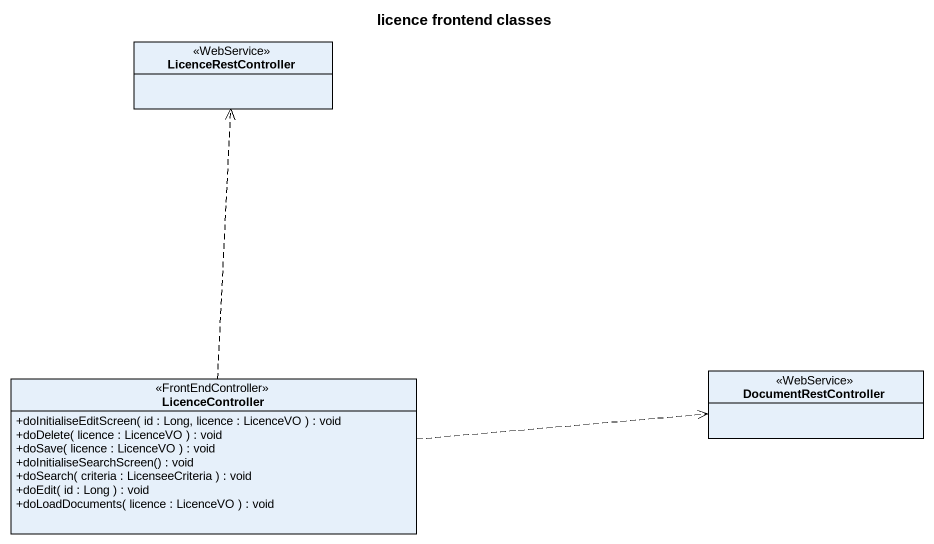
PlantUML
@startuml
title licence frontend classes
hide circle
hide empty members
skinparam classAttributeIconSize 0
class LicenceRestController <<WebService>>
class LicenceController <<FrontEndController>> {
  +doInitialiseEditScreen( id : Long, licence : LicenceVO ) : void
  +doDelete( licence : LicenceVO ) : void
  +doSave( licence : LicenceVO ) : void
  +doInitialiseSearchScreen() : void
  +doSearch( criteria : LicenseeCriteria ) : void
  +doEdit( id : Long ) : void
  +doLoadDocuments( licence : LicenceVO ) : void
}
class DocumentRestController <<WebService>>
LicenceController .up.> LicenceRestController
LicenceController .right.> DocumentRestController
@enduml
